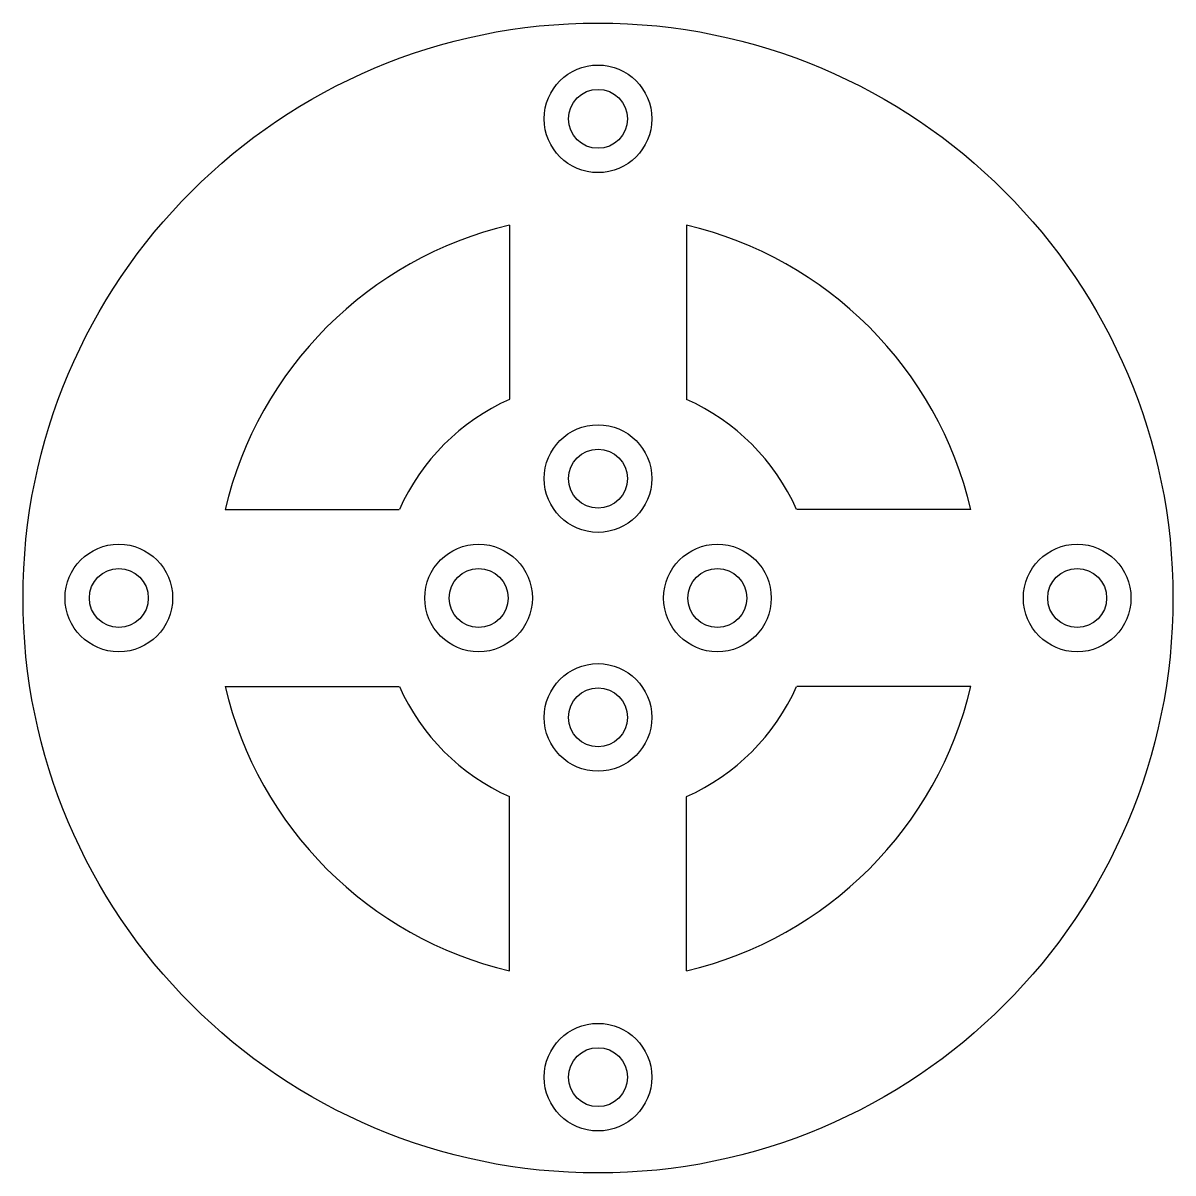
# Model space of a CAD drawing. Header units: inches. Extents: x -39 to 39, y -39 to 39.
import ezdxf

# ---------------------------------------------------------------- set-up
doc = ezdxf.new("R2010")
doc.units = ezdxf.units.IN
doc.header["$MEASUREMENT"] = 0
doc.layers.get('0').update_dxf_attribs({"true_color": 0xe7f0ff})

msp = doc.modelspace()

# ---------------------------------------------------------------- linework, layer by layer
for p, q in [((-6, 25.298), (-6, 13.475)), ((6, 25.298), (6, 13.475)), ((-25.298, 6), (-13.475, 6)), ((25.298, 6), (13.475, 6)), ((-25.298, -6), (-13.475, -6)), ((25.298, -6), (13.475, -6)), ((-6, -25.298), (-6, -13.475)), ((6, -25.298), (6, -13.475))]:
    msp.add_line(p, q)
for centre, radius in [((0, 0), 39), ((0, 32.5), 3.65), ((0, 32.5), 2), ((0, 8.1), 3.65), ((0, 8.1), 2), ((-32.5, 0), 3.65), ((-8.1, 0), 3.65), ((8.1, 0), 3.65), ((32.5, 0), 3.65), ((-32.5, 0), 2), ((-8.1, 0), 2), ((8.1, 0), 2), ((32.5, 0), 2), ((0, -8.1), 3.65), ((0, -8.1), 2), ((0, -32.5), 3.65), ((0, -32.5), 2)]:
    msp.add_circle(centre, radius)
for radius, start, end in [(26, 103.34236, 166.65764), (26, 13.34236, 76.65764), (14.75, 114.0027, 155.9973), (14.75, 24.0027, 65.9973), (26, 193.34236, 256.65764), (14.75, 204.0027, 245.9973), (14.75, 294.0027, 335.9973), (26, 283.34236, 346.65764)]:
    msp.add_arc((0, 0), radius, start, end)

doc.saveas('drawing.dxf')
